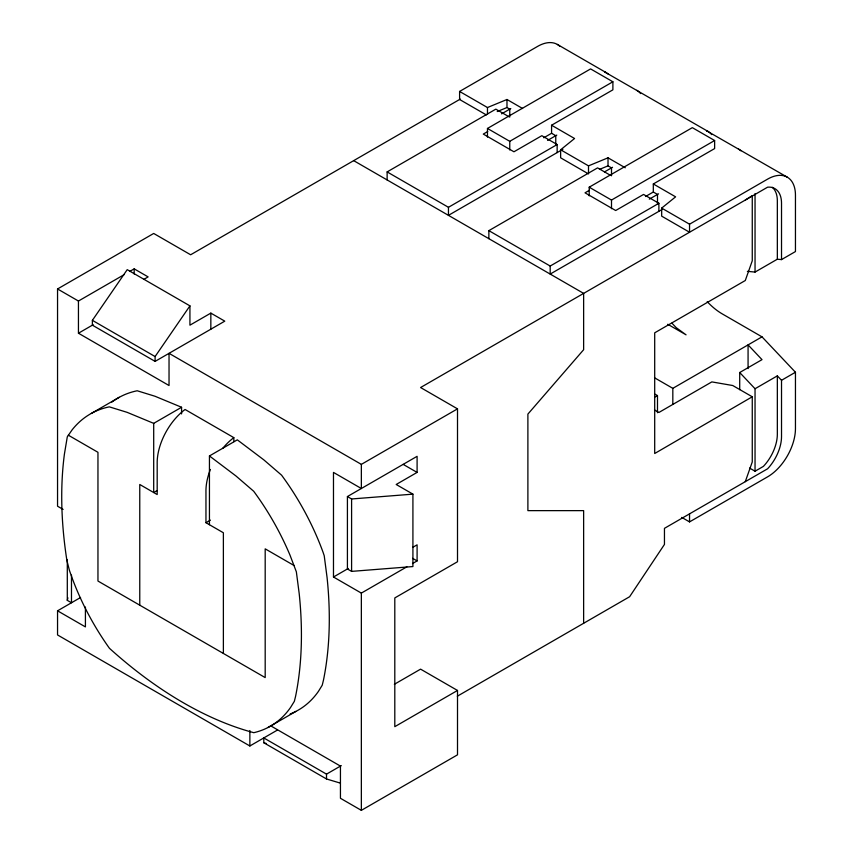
<?xml version="1.0" encoding="UTF-8"?>
<svg xmlns="http://www.w3.org/2000/svg" width="853" height="853" viewBox="0 0 853 853"><rect width="100%" height="100%" fill="white"/><g stroke="black" fill="none" stroke-linecap="round" stroke-linejoin="round"><path stroke-width="1.28" d="M71.481 575.114L71.481 602.762L67.302 600.352L67.899 597.825M745.287 481.668L752.261 461.963L752.261 396.784L732.748 385.524L711.839 381.899L658.889 412.479L654.507 409.952M181.572 413.918L181.572 407.265L153.7 423.355L127.118 412.34L109.333 406.86A183.235 105.793 60 0 0 72.047 429.944L67.291 436.853L64.412 454.116A384.319 221.887 60 0 0 66.897 560.464L69.381 570.22A176.571 101.944 60 0 0 109.451 648.301A384.319 221.887 60 0 0 253.81 732.684A177.179 102.296 60 0 0 290.596 707.404L294.36 701.305L295.575 696.336A384.319 221.887 60 0 0 299.19 593.549L296.354 571.819L289.977 555.09A181.561 104.823 60 0 0 253.693 491.253L235.961 475.974L209.443 455.95L237.315 439.849L263.833 459.874L281.565 475.153A181.561 104.823 60 0 1 323.127 552.456L324.225 555.73L327.062 577.46A384.319 221.887 60 0 1 323.447 680.236L322.231 685.204L318.468 691.314A177.179 102.296 60 0 1 290.169 713.982M92.38 320.344L127.225 269.655L189.931 305.864L189.931 325.174L210.84 313.104L224.776 321.154L155.097 361.384L92.38 325.174L92.38 320.344L155.097 356.554L155.097 361.384M155.097 356.554L189.931 305.864M560.634 149.776L588.506 165.866L588.506 173.916L560.634 157.816L560.634 149.776L574.57 138.506L551.571 125.231L551.571 133.281L543.777 137.781M747.377 271.339L755.044 272.075L777.339 259.205L781.519 259.6L795.454 251.56L795.454 195.23A39.419 22.754 -60 0 0 767.583 179.141L689.544 224.2L689.544 232.24L661.672 216.15L661.672 208.111L675.608 196.84L653.313 183.971L653.313 192.01L645.508 196.521M745.287 200.06L752.261 195.636L752.261 260.815L745.287 280.52L654.699 332.819L654.699 453.508L752.261 396.784M63.111 509.433L57.546 506.213L57.546 288.964L153.7 233.455L190.635 254.77L460.311 99.076M57.546 288.964L78.444 301.034L123.952 274.762M129.635 271.478L134.188 268.855L148.123 276.905L143.731 279.443M486.359 114.931L459.596 99.492L459.596 91.442L537.635 46.382A39.419 22.754 -60 0 1 559.749 46.211M78.444 301.034L78.444 333.224L93.233 324.684M387.134 179.951L387.134 171.901L495.828 109.141L508.974 116.733M501.585 113.865L510.798 108.544M487.468 137.12L487.468 128.451L590.596 68.912L612.891 81.781L612.891 89.832L551.571 125.231M487.745 131.511L483.288 134.081L513.954 151.781L541.826 135.691L557.148 144.541L557.148 152.591M487.468 128.451L509.763 141.321L612.891 81.781M547.573 140.414L556.785 135.105M91.388 413.396L119.26 397.295M387.134 171.901L448.454 207.3L557.148 144.541M562.905 149.264L448.454 215.351L448.454 207.3M488.865 238.68L488.865 230.641L597.569 167.881L610.705 175.462M604.468 171.933L612.529 167.284M589.199 195.849L589.199 187.191L692.327 127.651L714.633 140.521L714.633 148.571L653.313 183.971M589.487 190.24L585.019 192.821L615.685 210.52L643.557 194.431L658.889 203.281L658.889 211.331M589.199 187.191L611.505 200.06L714.633 140.521M649.314 199.154L658.516 193.834M157.048 490.603L153.7 492.533L153.7 423.355M488.865 230.641L550.185 266.04L658.889 203.281M662.333 209.337L550.185 274.08L550.185 266.04M210.382 469.47A46.083 26.603 -60 0 0 205.957 492.128L205.957 522.708L210.424 520.127M277.449 730.051L249.865 745.98L57.546 634.952L57.546 610.812L80.577 597.505M78.444 333.224L169.033 385.524L169.033 353.334L361.352 464.373L457.507 408.854L457.507 561.732L394.8 597.932L394.8 726.671L457.507 690.461L457.507 754.83L361.352 810.35L340.443 798.28L340.443 766.101L270.497 725.711M347.416 496.553L417.096 456.323L417.096 472.413L396.187 484.483L412.916 494.143L412.916 566.552L351.596 571.382L347.416 568.972L347.416 496.553L351.596 498.973L412.916 494.143M361.352 464.373L361.352 488.513L333.48 472.413L333.48 577.012L348.269 568.471M655.072 396.976L657.364 395.653M654.528 377.783L672.825 388.339L762.006 336.85L795.454 372.249L795.454 428.569A39.419 22.754 -60 0 1 767.583 476.848L689.544 521.897L681.739 517.398M412.692 547.37L417.096 544.832L417.096 560.922L412.543 563.545M739.711 389.693L739.711 372.516L762.006 359.646L748.07 344.889L748.07 368.592M333.48 577.012L361.352 593.102L406.86 566.829M749.563 468.052L755.044 471.219L755.044 388.744L777.339 375.864L781.519 380.289L781.519 436.619A32.03 18.489 -60 0 1 767.583 468.798L664.455 528.338L664.455 544.427L629.621 596.727L457.325 696.208M781.519 380.289L795.454 372.249M268.002 727.502L295.874 711.413M755.044 471.219L763.403 466.388A32.03 18.489 -60 0 0 777.339 434.198L777.339 375.864M394.353 684.287L420.582 669.147L457.507 690.461M340.198 783.075L326.507 778.97L263.801 742.76L263.801 737.941L326.507 774.14L341.296 765.599M459.596 91.442L487.468 107.531L506.981 99.492L522.59 108.502M497.224 111.551L506.981 107.531L509.763 109.141L509.763 117.064M588.506 165.866L608.018 157.816L625.26 167.774M599.478 169.384L608.018 165.866L611.505 167.881L611.505 175.793M263.801 742.76L266.285 743.507M608.53 74.371A39.419 22.754 -60 0 0 606.12 72.59L604.766 72.004L707.862 131.33A39.419 22.754 -60 0 1 711.658 134.603M707.862 131.33L706.497 130.733L787.298 177.189M181.572 407.265L154.99 396.25L137.205 390.77A183.235 105.793 60 0 0 111.85 402.104M557.35 44.431L606.12 72.59M551.571 133.281L555.761 135.691L555.761 144.935M653.313 192.01L657.492 194.431L657.492 203.664M661.672 208.111L689.544 224.2M762.006 336.85L722.288 313.915A54.197 31.294 60 0 1 707.201 301.631M667.739 324.257L686.057 334.834L676.141 327.595L671.94 323.159M353.686 160.641L583.633 293.389L583.633 349.719L527.89 414.089L527.89 510.638L583.633 510.638L583.633 623.287M655.221 394.267L657.492 395.579L657.492 412.735M457.507 408.854L420.582 387.529L767.583 187.191A32.03 18.489 -60 0 1 781.519 203.281L781.519 259.6M403.16 464.373L417.096 472.413M233.829 441.619L233.829 437.642L185.058 409.483A46.083 26.603 -60 0 0 157.187 463.968L157.187 494.548L139.764 484.483L139.764 605.182M412.639 558.352L417.096 560.922M68.304 435.179L97.956 452.303L97.956 581.042L265.187 677.591L265.187 548.852L294.072 565.528M205.957 522.708L223.379 532.762L223.379 653.451M57.546 610.812L85.417 626.902L85.417 607.037M739.711 372.516L755.044 388.744M777.339 259.205L777.339 200.871A32.03 18.489 -60 0 0 772.221 187.255M755.044 193.588L755.044 272.075M689.544 513.858L689.544 521.897M672.825 388.339L672.825 404.258M611.505 200.06L611.505 208.729M608.018 157.816L608.018 165.866M509.763 141.321L509.763 149.989M506.981 99.492L506.981 107.531M487.468 107.531L487.468 114.43M361.352 593.102L361.352 810.35M351.596 498.973L351.596 571.382M326.507 774.14L326.507 778.97M249.865 730.531L249.865 745.98M210.84 313.104L210.84 329.194M209.443 455.95L209.443 524.712M134.188 268.855L134.188 274.005M67.302 559.536L67.302 600.352M738.517 149.03A39.419 22.754 -60 0 1 740.926 150.81M636.786 90.29A39.419 22.754 -60 0 1 640.582 93.563M222.654 448.465A46.083 26.603 -60 0 1 233.829 437.642"/></g></svg>
